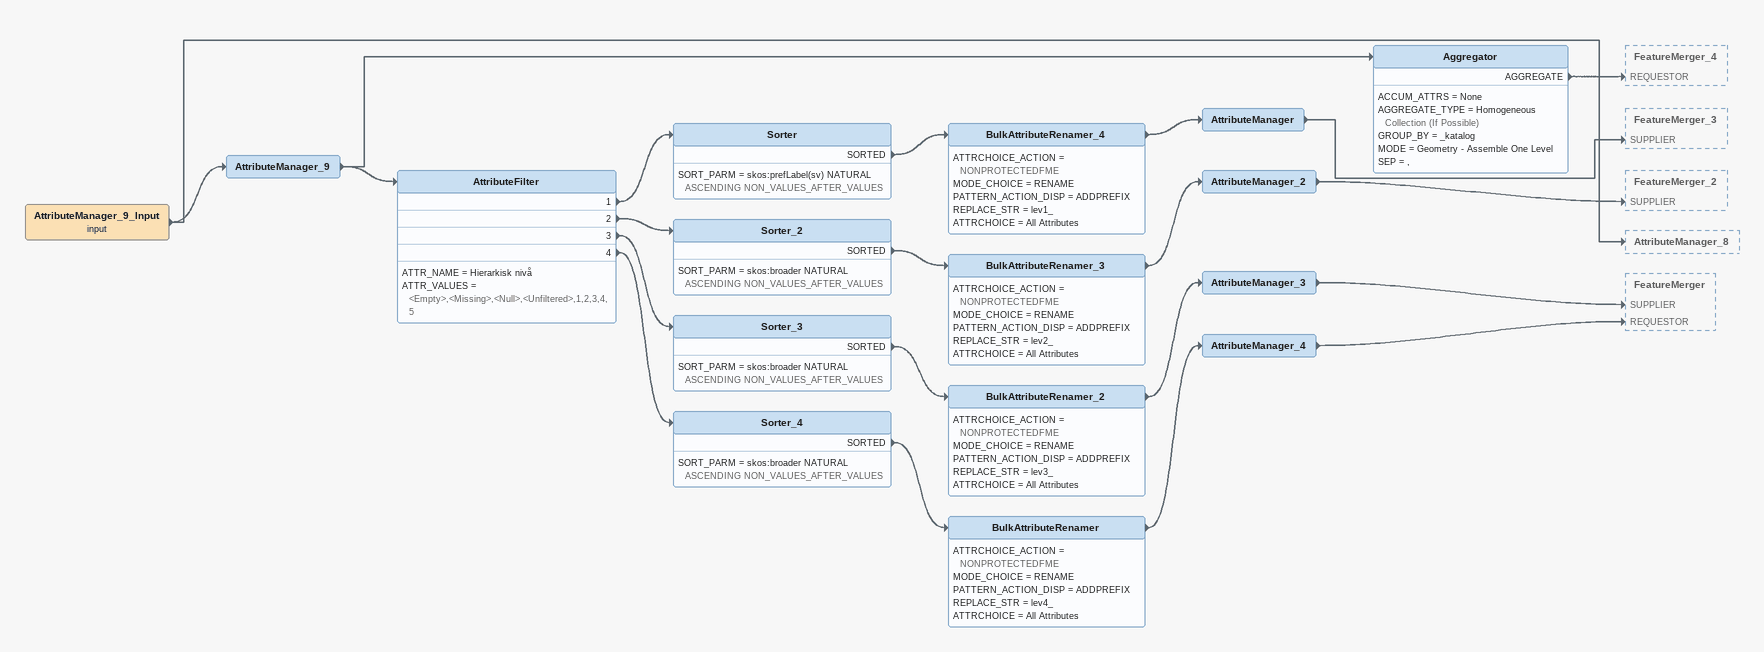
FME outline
AttributeManager_9_Input (input)
    -> AttributeManager_9
    -> AttributeManager_8
AttributeManager_9
    -> AttributeFilter
    -> Aggregator
Aggregator
    ACCUM_ATTRS = None
    AGGREGATE_TYPE = Homogeneous Collection (If Possible)
    GROUP_BY = _katalog
    MODE = Geometry - Assemble One Level
    SEP = ,
    AGGREGATE -> FeatureMerger_4 [REQUESTOR]
AttributeFilter
    ATTR_NAME = Hierarkisk nivå
    ATTR_VALUES = <Empty>,<Missing>,<Null>,<Unfiltered>,1,2,3,4,5
    1 -> Sorter
    2 -> Sorter_2
    3 -> Sorter_3
    4 -> Sorter_4
Sorter
    SORT_PARM = skos:prefLabel(sv) NATURAL ASCENDING NON_VALUES_AFTER_VALUES
    SORTED -> BulkAttributeRenamer_4
BulkAttributeRenamer_4
    ATTRCHOICE_ACTION = NONPROTECTEDFME
    MODE_CHOICE = RENAME
    PATTERN_ACTION_DISP = ADDPREFIX
    REPLACE_STR = lev1_
    ATTRCHOICE = All Attributes
    -> AttributeManager
AttributeManager
    -> FeatureMerger_3 [SUPPLIER]
Sorter_2
    SORT_PARM = skos:broader NATURAL ASCENDING NON_VALUES_AFTER_VALUES
    SORTED -> BulkAttributeRenamer_3
BulkAttributeRenamer_3
    ATTRCHOICE_ACTION = NONPROTECTEDFME
    MODE_CHOICE = RENAME
    PATTERN_ACTION_DISP = ADDPREFIX
    REPLACE_STR = lev2_
    ATTRCHOICE = All Attributes
    -> AttributeManager_2
AttributeManager_2
    -> FeatureMerger_2 [SUPPLIER]
Sorter_3
    SORT_PARM = skos:broader NATURAL ASCENDING NON_VALUES_AFTER_VALUES
    SORTED -> BulkAttributeRenamer_2
BulkAttributeRenamer_2
    ATTRCHOICE_ACTION = NONPROTECTEDFME
    MODE_CHOICE = RENAME
    PATTERN_ACTION_DISP = ADDPREFIX
    REPLACE_STR = lev3_
    ATTRCHOICE = All Attributes
    -> AttributeManager_3
AttributeManager_3
    -> FeatureMerger [SUPPLIER]
Sorter_4
    SORT_PARM = skos:broader NATURAL ASCENDING NON_VALUES_AFTER_VALUES
    SORTED -> BulkAttributeRenamer
BulkAttributeRenamer
    ATTRCHOICE_ACTION = NONPROTECTEDFME
    MODE_CHOICE = RENAME
    PATTERN_ACTION_DISP = ADDPREFIX
    REPLACE_STR = lev4_
    ATTRCHOICE = All Attributes
    -> AttributeManager_4
AttributeManager_4
    -> FeatureMerger [REQUESTOR]
